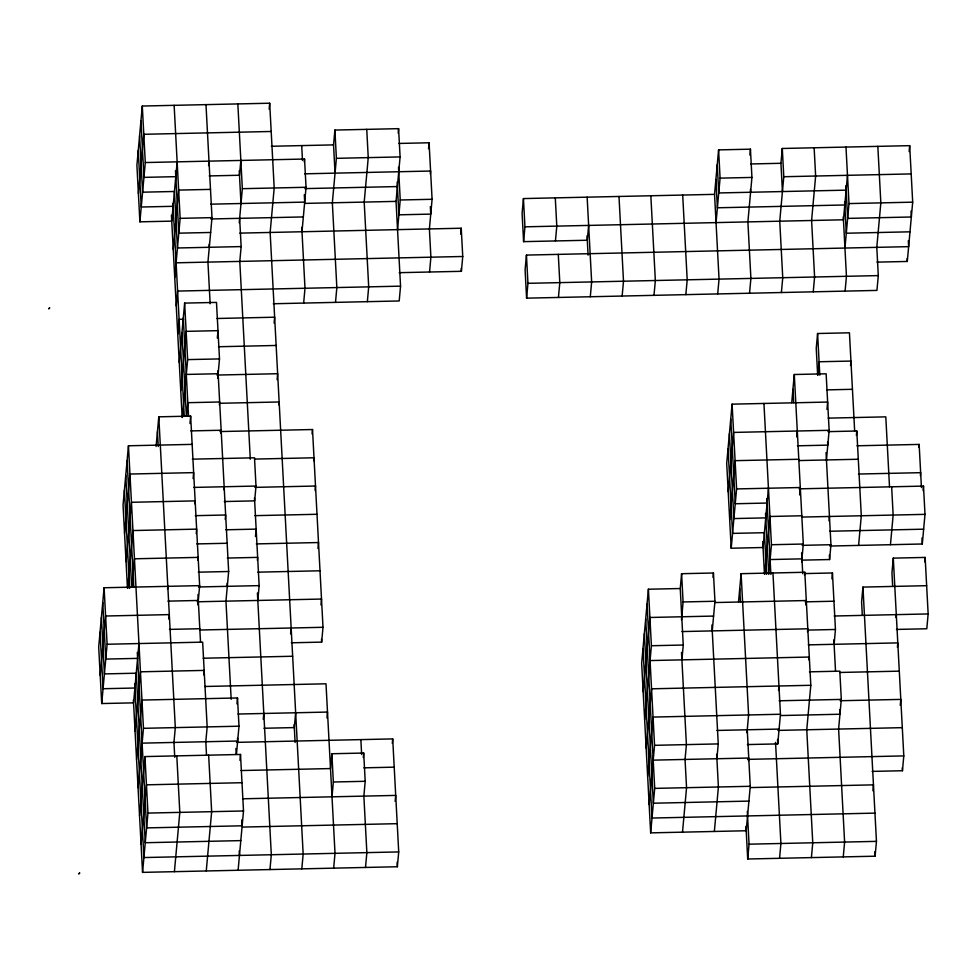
<?xml version="1.0" encoding="UTF-8"?>
<svg xmlns="http://www.w3.org/2000/svg" width="977" height="977" viewBox="0 0 977 977"><rect width="100%" height="100%" fill="white"/><g stroke="black" fill="none" stroke-linecap="round" stroke-linejoin="round"><path stroke-width="1.47" d="M301.808 868.858L303.163 854.032L270.14 232.453L274.195 187.987L269.689 103.22L142.288 106.041L136.902 165.321L139.894 221.828L171.744 221.132L177.142 161.84M138.392 193.58L143.79 134.289L271.191 131.48M156.1 446.477L158.799 416.825L190.649 416.117L199.65 585.638L104.099 587.751L98.701 647.043L101.706 703.55L133.556 702.854L138.954 643.562M139.894 221.828L145.292 162.548L142.288 106.041M100.204 675.302L105.601 616.011L169.302 614.606L168.899 619.052M101.706 703.55L107.104 644.258L104.099 587.751M192.151 444.376L128.451 445.781L123.053 505.072L127.474 588.349M124.555 533.332L129.953 474.04L193.654 472.624L193.104 478.559M126.057 561.58L131.455 502.288L195.156 500.883L194.875 503.851M127.694 588.349L132.945 530.548L196.646 529.131L196.243 533.589M131.883 586.957L134.447 558.795L198.148 557.391L197.879 560.358M173.247 249.379L178.644 190.088L210.495 189.391M174.749 277.639L180.147 218.347L174.138 105.333M135.058 731.101L140.456 671.81L204.156 670.405L203.753 674.851M176.251 305.886L177.594 291.073L400.546 286.151L396.039 201.384L400.094 156.918L398.592 128.659L334.891 130.063L333.548 144.889L335.038 173.149M136.56 759.361L141.958 700.069L237.509 697.957L238.999 726.204L236.446 754.378M177.753 334.146L179.096 319.32L183.652 319.223M138.062 787.609L143.46 728.317L128.451 445.781M179.255 362.394L184.641 303.102L216.491 302.406L219.495 358.913L217.749 378.184M139.564 815.868L144.95 756.577L240.501 754.464L243.505 810.971L238.107 870.263M180.745 390.653L186.143 331.362L217.993 330.653L217.321 338.066M141.054 844.116L146.452 784.824L242.003 782.711M182.381 417.423L187.645 359.609L184.641 303.102M167.531 589.314L167.8 586.347M236.495 742.361L392.705 738.905L398.714 851.92L397.358 866.746L142.557 872.376L147.954 813.084L144.95 756.577M208.59 165.577L208.993 161.132M186.583 416.031L187.804 402.695L219.654 401.987L219.373 404.954M189.978 423.529L190.649 416.117M205.988 104.624L211.997 217.639L207.942 262.117L210.153 303.749M197.904 604.91L199.65 585.638M174.407 871.667L179.805 812.375L176.8 755.868M240.843 160.436L239.499 175.249L209.163 175.921M239.243 222.78L242.345 188.683L237.838 103.928M220.875 433.202L221.144 430.246L190.82 430.906M239.646 218.335L241.148 246.583L239.792 261.409L250.295 459.19M223.88 489.709L224.148 486.754M225.247 519.446L225.65 515.001L195.315 515.673M269.151 109.155L269.689 103.22M217.993 370.759L228.655 571.508L225.956 601.16L231.17 699.3M206.257 870.959L211.655 811.679L208.651 755.172M192.322 459.166L254.496 457.798L255.998 486.045L254.655 500.871L224.319 501.543M236.959 703.88L237.509 697.957M274.11 323.143L274.647 317.207L217.016 318.49M255.473 536.532L256.157 529.119L225.821 529.79M257.378 560.346L257.647 557.378L227.323 558.05M239.963 760.387L240.501 754.464M277.114 379.65L277.651 373.715L216.979 375.058M257.806 600.452L259.149 585.626L254.496 497.891M278.885 404.942L279.153 401.974L219.996 403.281M304.274 161.987L304.543 159.031L145.292 162.548M301.991 231.744L306.045 187.279L304.543 159.031M263.265 719.402L263.802 713.466M303.652 303.078L304.995 288.252L301.759 227.287M290.609 633.926L291.158 628.003M269.957 869.554L271.313 854.741L257.415 593.015M334.891 130.063L336.393 158.323L332.351 202.789L336.845 287.556L335.502 302.369M312.09 433.971L312.506 429.526L219.984 431.565M313.727 460.741L313.996 457.773L254.85 459.08M315.095 490.478L315.498 486.033L254.838 487.376M295.652 712.758L294.309 727.584L263.973 728.256M317.965 548.463L318.502 542.54L256.316 543.908M320.969 604.971L321.506 599.048L197.134 601.795M291.317 642.793L321.653 642.121L323.008 627.295L312.506 429.526M326.965 717.985L327.503 712.062L238.022 714.04M367.352 301.673L368.695 286.847L364.201 202.092L368.244 157.615L366.741 129.367M365.508 867.454L366.863 852.628L363.859 796.121L365.203 781.295L363.7 753.047L331.85 753.743L330.507 768.569L241.026 770.548M332.009 796.817L333.352 782.003L331.85 753.743M398.189 133.104L398.592 128.659M333.658 868.15L335.013 853.324L326 683.802L204.669 686.489M397.541 229.644L400.24 199.992L398.506 167.275M400.546 286.151L399.202 300.965L273.316 303.749M363.297 757.493L363.7 753.047M428.549 148.712L429.086 142.776L398.763 143.448M430.32 174.004L430.588 171.036L304.714 173.821M429.086 142.776L432.09 199.284L429.392 228.936L430.894 257.183L429.55 272.009M392.302 743.35L392.705 738.905M395.172 801.348L395.709 795.412L242.528 798.795M460.704 234.162L461.242 228.227L239.817 233.124M399.214 272.681L461.4 271.313L462.744 256.487L461.242 228.227M749.542 293.234L750.898 278.408L747.893 221.901L751.936 177.435L750.434 149.176L718.596 149.884L714.541 194.35L523.44 198.575L522.097 213.389L523.599 241.649L587.299 240.244L588.642 225.418M523.599 241.649L524.942 226.823L523.44 198.575M908.329 240.696L908.647 246.644L526.444 255.082L525.101 269.896L526.591 298.156L876.943 290.413L878.299 275.599L876.796 247.34L880.839 202.874L877.834 146.367M526.591 298.156L527.946 283.33L526.444 255.082M555.449 240.94L556.792 226.127L555.29 197.867M558.441 297.448L559.797 282.634L558.294 254.374M590.291 296.752L591.647 281.926L587.14 197.159M622.141 296.043L623.497 281.217L618.991 196.462M653.992 295.347L655.347 280.521L650.841 195.754M712.245 630.898L714.944 601.258L713.442 572.998L681.592 573.707L680.248 588.52L648.398 589.229L641.657 663.346L650.658 832.868L746.208 830.755L750.251 786.29L747.246 729.782M643.159 691.594L649.9 617.476L713.601 616.072M644.649 719.854L651.403 645.736L648.398 589.229M685.842 294.639L687.197 279.813L682.691 195.058M646.151 748.101L651.549 688.809L810.8 685.292L804.804 572.278L741.103 573.682L738.539 601.856M647.653 776.361L653.051 717.069L780.452 714.248L772.954 572.986M649.155 804.608L654.553 745.317L647.055 604.055M650.658 832.868L654.7 788.39L645.699 618.868M716.043 222.609L720.086 178.132L718.596 149.884M681.482 619.748L683.094 601.954L681.592 573.707M681.897 659.854L683.253 645.028L680.248 588.52M717.692 293.93L719.048 279.117L714.541 194.35M682.508 832.16L686.55 787.694L685.048 759.434L686.404 744.621L681.506 652.416M749.896 155.111L750.434 149.176M713.039 577.444L713.442 572.998M826.969 409.473L827.641 402.06L732.091 404.16L726.705 463.452L731.199 548.219L763.049 547.511L768.447 488.219M728.195 491.712L733.593 432.42L829.143 430.307L826.139 373.8L794.289 374.509L791.736 402.671M729.697 519.959L735.095 460.668L798.795 459.263M731.199 548.219L736.597 488.927L732.091 404.16M716.898 758.738L718.254 743.912L711.928 624.95M714.358 831.464L718.4 786.986L716.666 754.281M782.443 191.553L780.941 163.293L782.284 148.48L909.685 145.658L912.689 202.166L907.291 261.457L876.955 262.129M782.284 148.48L783.786 176.727L779.744 221.193L782.748 277.7L781.392 292.526M746.978 732.738L748.602 714.956L741.103 573.682M764.686 574.281L769.949 516.479L801.799 515.771M748.48 760.998L748.748 758.03L653.198 760.143M763.941 403.464L771.451 544.726L768.752 574.378L765.516 513.413M926.648 585.687L862.947 587.092L876.454 841.368L875.111 856.194L747.71 859.003L749.054 844.189L747.32 811.472M796.756 436.939L797.293 431.016M813.243 291.83L814.598 277.004L811.594 220.497L815.636 176.031L814.134 147.771M778.547 690.446L778.95 686.001M799.626 494.936L800.297 487.523L736.597 488.927M747.417 744.572L777.753 743.9L780.452 714.248M854.655 430.955L849.44 332.803L817.59 333.511L816.247 348.337L817.664 375.095M817.883 375.107L819.092 361.759L850.943 361.063L850.54 365.508M801.677 561.812L803.302 544.03L794.289 374.509M804.523 575.245L804.804 572.278M779.561 858.307L780.904 843.481L775.53 742.361M805.891 604.983L806.294 600.537L715.298 602.54M847.486 175.323L843.444 219.788L524.942 226.823M807.527 631.753L807.796 628.785L681.922 631.569M844.946 248.048L848.989 203.582L845.984 147.075M826.444 459.959L829.143 430.307M809.029 660.012L809.298 657.045L650.047 660.562M845.093 291.122L846.448 276.296L843.285 216.821M810.8 685.292L806.758 729.77L812.754 842.785L811.411 857.598M829.046 520.912L829.449 516.467M802.3 560.139L829.595 559.54L830.951 544.714L826.053 452.522M831.916 578.897L832.453 572.974L805.146 573.572M834.102 644.295L835.445 629.481L832.453 572.974M856.389 435.449L856.792 431.004L827.983 431.639M809.469 671.834L839.805 671.162L841.307 699.41L838.608 729.062L844.604 842.076L843.261 856.902M858.6 545.41L861.299 515.758L856.792 431.004M862.947 587.092L861.604 601.917L862.312 615.29M909.147 151.594L909.685 145.658M890.45 544.702L893.149 515.05L891.647 486.802M896.471 629.432L926.807 628.761L928.15 613.935L925.146 557.427L893.296 558.136L891.952 572.949L892.66 586.334M872.913 790.796L873.45 784.861L750.605 787.572M896.031 617.598L896.3 614.643M897.399 647.336L897.802 642.89L808.321 644.869M918.881 447.381L919.149 444.413L856.963 445.793M920.383 475.628L920.652 472.673L858.465 474.04M900.257 705.333L900.806 699.398L840.135 700.741M923.094 490.539L923.497 486.094L799.125 488.842M829.778 546.045L922.3 543.994L924.999 514.354L923.497 486.094M872.119 771.403L902.455 770.731L903.798 755.905L893.296 558.136M924.743 561.873L925.146 557.427M271.362 146.269L333.548 144.889M336.393 158.323L400.094 156.918M175.799 176.666L143.949 177.362L140.944 120.855M750.605 163.965L780.941 163.293M242.345 188.683L306.045 187.279M720.086 178.132L751.936 177.435M783.786 176.727L911.187 173.918M304.873 188.61L397.395 186.558M210.666 204.181L304.69 202.105L304.299 194.667M400.24 199.992L432.09 199.284M846.143 190.149L718.742 192.957L717.24 164.71M173.1 206.306L141.25 207.014L138.245 150.507M305.044 203.399L396.039 201.384M180.147 218.347L211.997 217.639M848.989 203.582L912.689 202.166M210.824 218.97L303.346 216.931M844.787 204.975L717.387 207.783L715.897 179.524M210.641 232.465L178.791 233.173L175.481 170.719M241.148 246.583L177.448 247.987L174.443 191.48L142.593 192.188L139.589 135.681M909.99 231.818L846.29 233.222L844.629 201.995M176.092 262.813L462.744 256.487M527.946 283.33L878.299 275.599M218.518 346.737L276.149 345.467M187.645 359.609L219.495 358.913M186.302 374.435L218.152 373.739M826.664 389.884L852.445 389.31M828.166 418.132L885.797 416.861L889.51 486.754M797.464 445.805L827.8 445.133L827.641 442.154M799.149 460.558L858.294 459.251M193.812 487.413L255.998 486.045M767.092 503.045L735.254 503.753L730.747 418.986M254.814 515.661L317 514.281M765.748 517.871L733.898 518.567L729.392 433.812M802.154 517.065L924.999 514.354M196.817 543.92L227.153 543.261M829.62 531.256L923.644 529.18M771.451 544.726L803.302 544.03M802.129 545.349L830.951 544.714M198.319 572.18L228.655 571.508M770.096 559.552L801.946 558.856M257.818 572.168L320.004 570.788M198.49 586.969L259.149 585.626M167.971 601.136L198.307 600.464M683.094 601.954L714.944 601.258M805.133 601.856L833.955 601.221M169.473 629.396L199.809 628.724M200.151 630.006L323.008 627.295M834.114 616.011L928.15 613.935M107.104 644.258L202.654 642.145L207.161 726.912L205.805 741.738L206.513 755.123M808.15 630.08L835.445 629.481M651.403 645.736L683.253 645.028M137.61 658.376L105.76 659.084L102.756 602.577M203.167 658.229L292.66 656.251M134.911 688.028L103.061 688.724L100.057 632.217M840.147 672.457L899.304 671.15M779.121 700.79L841.307 699.41M143.46 728.317L238.999 726.204M780.806 715.543L839.951 714.236L839.719 709.778M142.105 743.143L237.655 741.03L237.496 738.062M716.923 730.454L779.096 729.074M777.936 730.405L902.308 727.657M654.553 745.317L718.254 743.912M363.871 767.837L394.207 767.165M747.588 759.361L903.798 755.905M333.352 782.003L365.203 781.295M654.7 788.39L750.251 786.29M147.954 813.084L243.505 810.971M748.907 801.103L653.357 803.216L644.356 633.694M242.504 827.079L397.212 823.672M874.952 813.12L652.001 818.042L643 648.52M240.806 840.611L145.255 842.724L136.255 673.202L104.405 673.91L101.4 617.403M398.714 851.92L143.912 857.55L134.667 683.57M749.054 844.189L876.454 841.368M911.028 211.044L911.346 216.992L847.645 218.396L845.899 185.679M919.149 444.413L921.433 487.535M907.132 258.49L907.291 261.457M921.983 538.046L922.3 543.994M902.296 767.751L902.455 770.731M874.867 851.736L875.111 856.194M817.59 333.511L819.801 375.144M829.363 555.083L829.595 559.54M833.869 639.837L835.518 671.065M792.945 389.322L793.654 402.707M801.628 552.897L802.74 573.719M750.434 189.282L750.592 192.261M766.86 498.588L770.89 574.427M777.521 739.442L777.753 743.9M766.615 574.329L764.405 532.697L732.555 533.393L728.048 448.638M762.732 541.563L764.478 574.281M739.748 588.508L740.456 601.893M745.964 826.298L747.71 859.003M587.055 235.775L588.081 255.107M461.242 268.333L461.4 271.313M430.344 206.672L430.747 214.11L398.897 214.818L397.163 182.101M397.126 862.288L397.358 866.746M360.855 739.613L361.649 754.476M301.698 145.597L302.479 160.46M321.494 639.153L321.653 642.121M294.15 724.616L295.103 742.459M239.255 170.792L240.989 203.509M241.844 819.85L242.162 825.797L146.611 827.898L137.293 652.428M209.139 244.311L209.298 247.291M227.14 583.354L227.299 586.334M235.909 748.419L236.226 754.366M239.218 850.979L239.463 855.437M183.297 317.928L188.512 416.08M197.989 594.517L200.517 642.109M181.954 332.754L186.375 416.031M172.941 203.338L184.238 415.982M171.427 215.184L182.174 417.423M158.799 416.825L175.31 727.621L173.955 742.435L174.749 757.309M157.456 431.651L158.237 446.513M127.095 460.607L133.812 587.006M125.752 475.433L131.675 586.957M124.397 490.246L129.611 588.398M133.397 699.874L142.557 872.376M49.619 307.975L48.85 308.708L49.619 307.975M79.638 873.047L78.856 873.78L79.638 873.047"/></g></svg>
